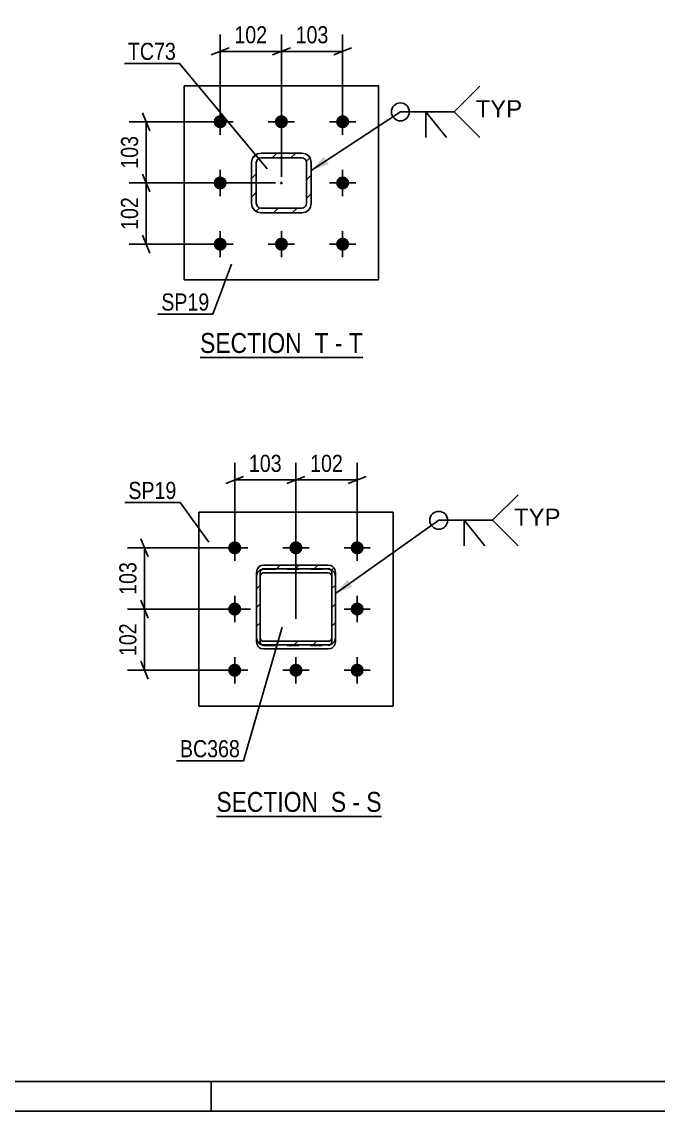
# Model space of a CAD drawing. Header units: millimetres. Extents: x -174 to 1015, y -641 to 200.
# Drawn here: x 353.7 to 460.2, y -640.9 to -458.4 of the extents above; entities that cross this region are included whole.
import ezdxf

# ---------------------------------------------------------------- set-up
doc = ezdxf.new("R2010")
doc.units = ezdxf.units.MM
doc.linetypes.add('DXK_LINE_DOT2', pattern=[3.9198, 1.9599, -1.9599])
doc.linetypes.add('DXK_LINE_DOT3', pattern=[5.9187, 2.979, -0.9799, 0.9799, -0.9799])
doc.styles.add('Arial', font='ARIAL.TTF', dxfattribs={"height": 0.2})
doc.styles.add('Arial Narrow', font='ARIALN.TTF', dxfattribs={"height": 0.2})

# ---------------------------------------------------------------- blocks, each defined once
blk = doc.blocks.new('Unknown-814735029-1163')
at = {"color": 5, "linetype": 'Continuous'}
for p, q in [((-168.61, -635.88), (1010.39, -635.88)), ((385.39, -640.88), (385.39, -635.88)), ((-173.61, -640.88), (1015.39, -640.88))]:
    blk.add_line(p, q, dxfattribs=at)
blk = doc.blocks.new('Unknown-814735029-28 - 29684')
at = {"color": 6, "linetype": 'Continuous'}
blk.add_line((386.29, -591.5), (413.94, -591.5), dxfattribs=at)
at = {"color": 0, "linetype": 'Continuous'}
for points in [[(404.4, -590.75), (404.4, -587.25), (386.29, -587.25), (386.29, -590.75)], [(408.01, -590.75), (408.01, -587.25), (405.45, -587.25), (405.45, -590.75)], [(410.33, -590.75), (410.33, -587.25), (409.06, -587.25), (409.06, -590.75)], [(413.94, -590.75), (413.94, -587.25), (411.38, -587.25), (411.38, -590.75)]]:
    blk.add_wipeout(points, dxfattribs=at)
at = {"color": 7, "linetype": 'Continuous', "style": 'Arial Narrow'}
for s, p in [('SECTION ', (386.29, -590.75)), ('S', (405.45, -590.75)), ('S', (411.38, -590.75)), ('-', (409.06, -590.75))]:
    blk.add_text(s, height=3.34, dxfattribs=at).set_placement(p)
blk = doc.blocks.new('Unknown-814735029-29 - 29904')
at = {"color": 6, "linetype": 'Continuous'}
blk.add_line((383.56, -514.64), (410.78, -514.64), dxfattribs=at)
at = {"color": 0, "linetype": 'Continuous'}
for points in [[(401.67, -513.89), (401.67, -510.39), (383.56, -510.39), (383.56, -513.89)], [(405.06, -513.89), (405.06, -510.39), (402.72, -510.39), (402.72, -513.89)], [(407.39, -513.89), (407.39, -510.39), (406.11, -510.39), (406.11, -513.89)], [(410.78, -513.89), (410.78, -510.39), (408.44, -510.39), (408.44, -513.89)]]:
    blk.add_wipeout(points, dxfattribs=at)
at = {"color": 7, "linetype": 'Continuous', "style": 'Arial Narrow'}
for s, p in [('SECTION ', (383.56, -513.89)), ('T', (402.72, -513.89)), ('T', (408.44, -513.89)), ('-', (406.11, -513.89))]:
    blk.add_text(s, height=3.34, dxfattribs=at).set_placement(p)
blk = doc.blocks.new('Bolt-814735029-29844 - 29684')
at = {"linetype": 'Continuous'}
for points in [[(389.35, -545.43, -1), (389.35, -547.63, -1)], [(399.6, -545.43, -1), (399.6, -547.63, -1)], [(409.85, -545.43, -1), (409.85, -547.63, -1)], [(389.35, -555.68, -1), (389.35, -557.88, -1)], [(409.85, -555.68, -1), (409.85, -557.88, -1)], [(389.35, -565.93, -1), (389.35, -568.13, -1)], [(399.6, -565.93, -1), (399.6, -568.13, -1)], [(409.85, -565.93, -1), (409.85, -568.13, -1)]]:
    blk.add_hatch(color=1, dxfattribs=at).paths.add_polyline_path(points)
at = {"color": 1, "linetype": 'Continuous'}
for p, q in [((389.35, -544.33), (389.35, -548.73)), ((399.6, -544.33), (399.6, -548.73)), ((409.85, -544.33), (409.85, -548.73)), ((387.15, -546.53), (391.55, -546.53)), ((397.4, -546.53), (401.8, -546.53)), ((407.65, -546.53), (412.05, -546.53)), ((389.35, -554.58), (389.35, -558.98)), ((409.85, -554.58), (409.85, -558.98)), ((387.15, -556.78), (391.55, -556.78)), ((407.65, -556.78), (412.05, -556.78)), ((389.35, -564.83), (389.35, -569.23)), ((399.6, -564.83), (399.6, -569.23)), ((409.85, -564.83), (409.85, -569.23)), ((387.15, -567.03), (391.55, -567.03)), ((397.4, -567.03), (401.8, -567.03)), ((407.65, -567.03), (412.05, -567.03))]:
    blk.add_line(p, q, dxfattribs=at)
blk = doc.blocks.new('Part-814735029-29732 - 29684')
at = {"linetype": 'Continuous'}
h = blk.add_hatch(dxfattribs=at)
h.set_pattern_fill('', scale=0.7, style=0, pattern_type=0)
h.set_pattern_definition([(45, (393.7429, -549.5058), (-1.57154, 1.57154), [])])
h.paths.add_polyline_path([(394.2, -549.41), (393.74, -549.51), (393.35, -549.77), (393.09, -550.16), (393, -550.63), (393, -561.57), (393.09, -562.04), (393.35, -562.43), (393.74, -562.7), (394.2, -562.79), (405, -562.79), (405.46, -562.7), (405.85, -562.43), (406.11, -562.04), (406.2, -561.57), (406.2, -550.63), (406.11, -550.16), (405.85, -549.77), (405.46, -549.51), (405, -549.41)])
h.paths.add_polyline_path([(405, -550.02), (405.23, -550.07), (405.43, -550.2), (405.56, -550.4), (405.6, -550.63), (405.6, -561.57), (405.56, -561.81), (405.43, -562), (405.23, -562.14), (405, -562.18), (394.2, -562.18), (393.97, -562.14), (393.78, -562), (393.65, -561.81), (393.6, -561.57), (393.6, -550.63), (393.65, -550.4), (393.78, -550.2), (393.97, -550.07), (394.2, -550.02)])
at = {"color": 2, "linetype": 'Continuous'}
for p, q in [((393.09, -550.16), (393, -550.63)), ((393, -561.57), (393, -550.63)), ((393.6, -550.63), (393.65, -550.4)), ((393.6, -561.57), (393.6, -550.63)), ((393.65, -550.4), (393.78, -550.2)), ((393.78, -550.88), (393.65, -551.08)), ((394.2, -549.41), (393.74, -549.51)), ((393.78, -550.2), (393.97, -550.07)), ((393.97, -550.75), (393.78, -550.88)), ((393.97, -550.07), (394.2, -550.02)), ((394.2, -550.7), (393.97, -550.75)), ((394.2, -549.41), (405, -549.41)), ((394.2, -550.02), (405, -550.02)), ((394.2, -550.7), (405, -550.7)), ((405.46, -549.51), (405, -549.41)), ((405, -550.02), (405.23, -550.07)), ((405.23, -550.75), (405, -550.7)), ((405.23, -550.07), (405.43, -550.2)), ((405.43, -550.88), (405.23, -550.75)), ((405.43, -550.2), (405.56, -550.4)), ((405.56, -551.08), (405.43, -550.88)), ((405.56, -550.4), (405.6, -550.63)), ((405.6, -561.57), (405.6, -550.63)), ((406.2, -550.63), (406.11, -550.16)), ((406.2, -561.57), (406.2, -550.63)), ((393.65, -551.08), (393.6, -551.31)), ((405.6, -551.31), (405.56, -551.08)), ((393, -562.25), (393, -561.57)), ((393, -561.57), (393.09, -562.04)), ((393.65, -561.81), (393.6, -561.57)), ((393.78, -562), (393.65, -561.81)), ((405.56, -561.81), (405.43, -562)), ((405.6, -561.57), (405.56, -561.81)), ((406.11, -562.04), (406.2, -561.57)), ((406.2, -562.25), (406.2, -561.57)), ((393.09, -562.72), (393, -562.25)), ((393.74, -562.7), (394.2, -562.79)), ((394.2, -563.47), (393.74, -563.38)), ((393.97, -562.14), (393.78, -562)), ((394.2, -562.18), (393.97, -562.14)), ((394.2, -562.18), (405, -562.18)), ((394.2, -562.79), (405, -562.79)), ((394.2, -563.47), (405, -563.47)), ((405.23, -562.14), (405, -562.18)), ((405, -562.79), (405.46, -562.7)), ((405.46, -563.38), (405, -563.47)), ((405.43, -562), (405.23, -562.14)), ((406.2, -562.25), (406.11, -562.72))]:
    blk.add_line(p, q, dxfattribs=at)
at = {"color": 7, "linetype": 'DXK_LINE_DOT2'}
for p, q in [((393, -561.57), (393, -550.63)), ((393, -551.31), (393.09, -550.84)), ((393.6, -562.25), (393.6, -550.63)), ((393.74, -550.19), (394.2, -550.09)), ((394.2, -550.09), (405, -550.09)), ((405, -550.09), (405.46, -550.19)), ((405.6, -562.25), (405.6, -550.63)), ((406.11, -550.84), (406.2, -551.31)), ((406.2, -561.57), (406.2, -550.63)), ((393.6, -562.25), (393.65, -562.49)), ((393.65, -562.49), (393.78, -562.68)), ((393.78, -562.68), (393.97, -562.82)), ((393.97, -562.82), (394.2, -562.86)), ((394.2, -562.86), (405, -562.86)), ((405, -562.86), (405.23, -562.82)), ((405.23, -562.82), (405.43, -562.68)), ((405.43, -562.68), (405.56, -562.49)), ((405.56, -562.49), (405.6, -562.25))]:
    blk.add_line(p, q, dxfattribs=at)
at = {"color": 7, "linetype": 'DXK_LINE_DOT3'}
blk.add_line((399.6, -558.4), (399.6, -556.1), dxfattribs=at)
at = {"color": 2, "linetype": 'Continuous'}
for centre, start, end in [((394.21, -550.62), 112.882, 157.8784), ((404.99, -550.62), 22.1216, 67.118), ((394.21, -561.58), 202.1216, 247.118), ((394.21, -562.26), 202.1216, 247.118), ((404.99, -561.58), 292.882, 337.8784), ((404.99, -562.26), 292.882, 337.8784)]:
    blk.add_arc(centre, 1.21, start, end, dxfattribs=at)
at = {"color": 7, "linetype": 'DXK_LINE_DOT2'}
for centre, start, end in [((394.21, -551.3), 112.882, 157.8784), ((404.99, -551.3), 22.1216, 67.118)]:
    blk.add_arc(centre, 1.21, start, end, dxfattribs=at)
blk = doc.blocks.new('Part-814735029-29733 - 29684')
at = {"color": 2, "linetype": 'Continuous'}
for p, q in [((415.85, -540.53), (383.35, -540.53)), ((383.35, -540.53), (383.35, -573.03)), ((415.85, -573.03), (415.85, -540.53)), ((383.35, -573.03), (415.85, -573.03))]:
    blk.add_line(p, q, dxfattribs=at)
blk = doc.blocks.new('Part-814735029-29943 - 29904')
at = {"color": 2, "linetype": 'Continuous'}
for p, q in [((413.42, -469.17), (380.92, -469.17)), ((380.92, -469.17), (380.92, -501.67)), ((413.42, -501.67), (413.42, -469.17)), ((380.92, -501.67), (413.42, -501.67))]:
    blk.add_line(p, q, dxfattribs=at)
blk = doc.blocks.new('Bolt-814735029-30056 - 29904')
at = {"linetype": 'Continuous'}
for points in [[(386.92, -474.07, -1), (386.92, -476.27, -1)], [(397.17, -474.07, -1), (397.17, -476.27, -1)], [(407.42, -474.07, -1), (407.42, -476.27, -1)], [(386.92, -484.32, -1), (386.92, -486.52, -1)], [(407.42, -484.32, -1), (407.42, -486.52, -1)], [(386.92, -494.57, -1), (386.92, -496.77, -1)], [(397.17, -494.57, -1), (397.17, -496.77, -1)], [(407.42, -494.57, -1), (407.42, -496.77, -1)]]:
    blk.add_hatch(color=1, dxfattribs=at).paths.add_polyline_path(points)
at = {"color": 1, "linetype": 'Continuous'}
for p, q in [((386.92, -477.37), (386.92, -472.97)), ((397.17, -477.37), (397.17, -472.97)), ((407.42, -477.37), (407.42, -472.97)), ((384.72, -475.17), (389.12, -475.17)), ((394.97, -475.17), (399.37, -475.17)), ((405.22, -475.17), (409.62, -475.17)), ((386.92, -487.62), (386.92, -483.22)), ((407.42, -487.62), (407.42, -483.22)), ((384.72, -485.42), (389.12, -485.42)), ((405.22, -485.42), (409.62, -485.42)), ((386.92, -497.87), (386.92, -493.47)), ((397.17, -497.87), (397.17, -493.47)), ((407.42, -497.87), (407.42, -493.47)), ((384.72, -495.67), (389.12, -495.67)), ((394.97, -495.67), (399.37, -495.67)), ((405.22, -495.67), (409.62, -495.67))]:
    blk.add_line(p, q, dxfattribs=at)
blk = doc.blocks.new('Part-814735029-29927 - 29904')
at = {"linetype": 'Continuous'}
h = blk.add_hatch(dxfattribs=at)
h.set_pattern_fill('', scale=0.7, style=0, pattern_type=0)
h.set_pattern_definition([(45, (393.1586, -480.5392), (-1.57154, 1.57154), [])])
h.paths.add_polyline_path([(393.77, -480.42), (393.16, -480.54), (392.64, -480.89), (392.29, -481.41), (392.17, -482.02), (392.17, -488.82), (392.29, -489.43), (392.64, -489.95), (393.16, -490.3), (393.77, -490.42), (400.57, -490.42), (401.18, -490.3), (401.7, -489.95), (402.05, -489.43), (402.17, -488.82), (402.17, -482.02), (402.05, -481.41), (401.7, -480.89), (401.18, -480.54), (400.57, -480.42)])
h.paths.add_polyline_path([(400.57, -481.22), (400.88, -481.28), (401.14, -481.45), (401.31, -481.71), (401.37, -482.02), (401.37, -488.82), (401.31, -489.12), (401.14, -489.38), (400.88, -489.56), (400.57, -489.62), (393.77, -489.62), (393.46, -489.56), (393.21, -489.38), (393.03, -489.12), (392.97, -488.82), (392.97, -482.02), (393.03, -481.71), (393.21, -481.45), (393.46, -481.28), (393.77, -481.22)])
blk.add_hatch(color=30, dxfattribs=at).paths.add_polyline_path([(397.17, -485.52, -1), (397.17, -485.32, -1)])
at = {"color": 7, "linetype": 'DXK_LINE_DOT2'}
for p, q in [((392.17, -482.02), (392.29, -481.41)), ((393.16, -480.54), (393.77, -480.42)), ((393.77, -481.22), (393.46, -481.28)), ((393.77, -480.42), (400.57, -480.42)), ((393.77, -481.22), (400.57, -481.22)), ((400.57, -480.42), (401.18, -480.54)), ((400.88, -481.28), (400.57, -481.22)), ((402.05, -481.41), (402.17, -482.02)), ((392.17, -488.82), (392.17, -482.02)), ((393.03, -481.71), (392.97, -482.02)), ((392.97, -488.82), (392.97, -482.02)), ((401.37, -482.02), (401.31, -481.71)), ((401.37, -488.82), (401.37, -482.02)), ((402.17, -488.82), (402.17, -482.02)), ((392.29, -489.43), (392.17, -488.82)), ((392.97, -488.82), (393.03, -489.12)), ((401.31, -489.12), (401.37, -488.82)), ((402.17, -488.82), (402.05, -489.43)), ((393.77, -490.42), (393.16, -490.3)), ((393.46, -489.56), (393.77, -489.62)), ((393.77, -489.62), (400.57, -489.62)), ((393.77, -490.42), (400.57, -490.42)), ((400.57, -489.62), (400.88, -489.56)), ((401.18, -490.3), (400.57, -490.42))]:
    blk.add_line(p, q, dxfattribs=at)
at = {"color": 2, "linetype": 'Continuous'}
for p, q in [((392.29, -481.41), (392.17, -482.02)), ((393.77, -480.42), (393.16, -480.54)), ((393.46, -481.28), (393.77, -481.22)), ((393.77, -480.42), (400.57, -480.42)), ((393.77, -481.22), (400.57, -481.22)), ((401.18, -480.54), (400.57, -480.42)), ((400.57, -481.22), (400.88, -481.28)), ((402.17, -482.02), (402.05, -481.41)), ((392.17, -488.82), (392.17, -482.02)), ((392.97, -482.02), (393.03, -481.71)), ((392.97, -488.82), (392.97, -482.02)), ((401.31, -481.71), (401.37, -482.02)), ((401.37, -488.82), (401.37, -482.02)), ((402.17, -488.82), (402.17, -482.02)), ((392.17, -488.82), (392.29, -489.43)), ((393.03, -489.12), (392.97, -488.82)), ((401.37, -488.82), (401.31, -489.12)), ((402.05, -489.43), (402.17, -488.82)), ((393.16, -490.3), (393.77, -490.42)), ((393.77, -489.62), (393.46, -489.56)), ((393.77, -489.62), (400.57, -489.62)), ((393.77, -490.42), (400.57, -490.42)), ((400.88, -489.56), (400.57, -489.62)), ((400.57, -490.42), (401.18, -490.3))]:
    blk.add_line(p, q, dxfattribs=at)
at = {"color": 7, "linetype": 'DXK_LINE_DOT3'}
blk.add_line((397.17, -485.42), (397.17, -485.42), dxfattribs=at)
at = {"color": 30, "linetype": 'DXK_LINE_DOT3'}
blk.add_line((397.17, -485.42), (397.17, -485.42), dxfattribs=at)
at = {"color": 30, "linetype": 'Continuous'}
blk.add_circle((397.17, -485.42), 0.1, dxfattribs=at)
at = {"color": 7, "linetype": 'DXK_LINE_DOT2'}
for centre, radius, start, end in [((393.77, -482.02), 1.6, 112.5, 157.5), ((393.77, -482.02), 0.8, 112.5, 157.5), ((400.57, -482.02), 0.8, 22.5, 67.5), ((400.57, -482.02), 1.6, 22.5, 67.5), ((393.77, -488.82), 1.6, 202.5, 247.5), ((393.77, -488.82), 0.8, 202.5, 247.5), ((400.57, -488.82), 0.8, 292.5, 337.5), ((400.57, -488.82), 1.6, 292.5, 337.5)]:
    blk.add_arc(centre, radius, start, end, dxfattribs=at)
at = {"color": 2, "linetype": 'Continuous'}
for centre, radius, start, end in [((393.77, -482.02), 1.6, 112.5, 157.5), ((393.77, -482.02), 0.8, 112.5, 157.5), ((400.57, -482.02), 0.8, 22.5, 67.5), ((400.57, -482.02), 1.6, 22.5, 67.5), ((393.77, -488.82), 1.6, 202.5, 247.5), ((393.77, -488.82), 0.8, 202.5, 247.5), ((400.57, -488.82), 0.8, 292.5, 337.5), ((400.57, -488.82), 1.6, 292.5, 337.5)]:
    blk.add_arc(centre, radius, start, end, dxfattribs=at)
blk = doc.blocks.new('StraightDimension-814735029-30551 - 29684')
at = {"color": 7, "linetype": 'Continuous'}
for p, q in [((373.65, -545.03), (374.85, -548.03)), ((388.35, -546.53), (371.4, -546.53)), ((374.25, -556.78), (374.25, -546.53)), ((374.85, -558.28), (373.65, -555.28)), ((392, -556.78), (371.4, -556.78))]:
    blk.add_line(p, q, dxfattribs=at)
at = {"color": 0}
blk.add_wipeout([(373.5, -548.31), (369.3, -548.31), (369.3, -555), (373.5, -555)], dxfattribs=at)
at = {"color": 3, "style": 'Arial Narrow'}
blk.add_text('103', height=2.863, rotation=90.0002, dxfattribs=at).set_placement((372.9, -554.4))
blk = doc.blocks.new('StraightDimension-814735029-30552 - 29684')
at = {"color": 7, "linetype": 'Continuous'}
for p, q in [((373.65, -555.28), (374.85, -558.28)), ((392, -556.78), (371.4, -556.78)), ((374.25, -567.03), (374.25, -556.78)), ((374.85, -568.53), (373.65, -565.53)), ((388.35, -567.03), (371.4, -567.03))]:
    blk.add_line(p, q, dxfattribs=at)
at = {"color": 0}
blk.add_wipeout([(373.5, -558.56), (369.3, -558.56), (369.3, -565.25), (373.5, -565.25)], dxfattribs=at)
at = {"color": 3, "style": 'Arial Narrow'}
blk.add_text('102', height=2.863, rotation=90.0002, dxfattribs=at).set_placement((372.9, -564.65))
blk = doc.blocks.new('StraightDimension-814735029-30585 - 29684')
at = {"color": 7, "linetype": 'Continuous'}
for p, q in [((399.6, -556.04), (399.6, -532.31)), ((409.85, -545.53), (409.85, -532.31)), ((398.1, -535.76), (401.1, -534.56)), ((411.35, -534.56), (408.35, -535.76)), ((399.6, -535.16), (409.85, -535.16))]:
    blk.add_line(p, q, dxfattribs=at)
at = {"color": 0}
blk.add_wipeout([(408.07, -534.41), (408.07, -530.21), (401.38, -530.21), (401.38, -534.41)], dxfattribs=at)
at = {"color": 3, "style": 'Arial Narrow'}
blk.add_text('102', height=2.863, dxfattribs=at).set_placement((401.98, -533.81))
blk = doc.blocks.new('StraightDimension-814735029-30586 - 29684')
at = {"color": 7, "linetype": 'Continuous'}
for p, q in [((389.35, -545.53), (389.35, -532.31)), ((399.6, -556.04), (399.6, -532.31)), ((387.85, -535.76), (390.85, -534.56)), ((401.1, -534.56), (398.1, -535.76)), ((389.35, -535.16), (399.6, -535.16))]:
    blk.add_line(p, q, dxfattribs=at)
at = {"color": 0}
blk.add_wipeout([(397.82, -534.41), (397.82, -530.21), (391.13, -530.21), (391.13, -534.41)], dxfattribs=at)
at = {"color": 3, "style": 'Arial Narrow'}
blk.add_text('103', height=2.863, dxfattribs=at).set_placement((391.73, -533.81))
blk = doc.blocks.new('StraightDimension-814735029-30218 - 29904')
at = {"color": 7, "linetype": 'Continuous'}
for p, q in [((397.17, -484.42), (397.17, -460.53)), ((407.42, -474.17), (407.42, -460.53)), ((395.67, -463.98), (398.67, -462.78)), ((397.17, -463.38), (407.42, -463.38)), ((408.92, -462.78), (405.92, -463.98))]:
    blk.add_line(p, q, dxfattribs=at)
at = {"color": 0}
blk.add_wipeout([(405.64, -462.63), (405.64, -458.43), (398.95, -458.43), (398.95, -462.63)], dxfattribs=at)
at = {"color": 3, "style": 'Arial Narrow'}
blk.add_text('103', height=2.863, dxfattribs=at).set_placement((399.55, -462.03))
blk = doc.blocks.new('StraightDimension-814735029-30199 - 29904')
at = {"color": 7, "linetype": 'Continuous'}
for p, q in [((373.93, -473.67), (375.13, -476.67)), ((385.92, -475.17), (371.68, -475.17)), ((374.53, -485.42), (374.53, -475.17)), ((375.13, -486.92), (373.93, -483.92)), ((396.17, -485.42), (371.68, -485.42))]:
    blk.add_line(p, q, dxfattribs=at)
at = {"color": 0}
blk.add_wipeout([(373.78, -476.95), (369.58, -476.95), (369.58, -483.63), (373.78, -483.63)], dxfattribs=at)
at = {"color": 3, "style": 'Arial Narrow'}
blk.add_text('103', height=2.863, rotation=90.0002, dxfattribs=at).set_placement((373.18, -483.03))
blk = doc.blocks.new('StraightDimension-814735029-30200 - 29904')
at = {"color": 7, "linetype": 'Continuous'}
for p, q in [((373.93, -483.92), (375.13, -486.92)), ((396.17, -485.42), (371.68, -485.42)), ((374.53, -495.67), (374.53, -485.42)), ((375.13, -497.17), (373.93, -494.17)), ((385.92, -495.67), (371.68, -495.67))]:
    blk.add_line(p, q, dxfattribs=at)
at = {"color": 0}
blk.add_wipeout([(373.78, -487.2), (369.58, -487.2), (369.58, -493.88), (373.78, -493.88)], dxfattribs=at)
at = {"color": 3, "style": 'Arial Narrow'}
blk.add_text('102', height=2.863, rotation=90.0002, dxfattribs=at).set_placement((373.18, -493.28))
blk = doc.blocks.new('StraightDimension-814735029-30219 - 29904')
at = {"color": 7, "linetype": 'Continuous'}
for p, q in [((386.92, -474.17), (386.92, -460.53)), ((397.17, -484.42), (397.17, -460.53)), ((385.42, -463.98), (388.42, -462.78)), ((386.92, -463.38), (397.17, -463.38)), ((398.67, -462.78), (395.67, -463.98))]:
    blk.add_line(p, q, dxfattribs=at)
at = {"color": 0}
blk.add_wipeout([(395.39, -462.63), (395.39, -458.43), (388.7, -458.43), (388.7, -462.63)], dxfattribs=at)
at = {"color": 3, "style": 'Arial Narrow'}
blk.add_text('102', height=2.863, dxfattribs=at).set_placement((389.3, -462.03))
blk = doc.blocks.new('Mark-814735029-30570 - 29684')
at = {"color": 0}
blk.add_wipeout([(379.6, -538.35), (379.6, -535.35), (371.56, -535.35), (371.56, -538.35)], dxfattribs=at)
blk.add_wipeout([(379.6, -538.35), (379.6, -535.35), (371.56, -535.35), (371.56, -538.35)], dxfattribs=at)
at = {"color": 30, "linetype": 'Continuous'}
for p in [(370.96, -538.95), (385.02, -545.59)]:
    blk.add_line(p, (380.2, -538.95), dxfattribs=at)
at = {"color": 3, "style": 'Arial Narrow'}
blk.add_text('SP19', height=2.863, dxfattribs=at).set_placement((371.56, -538.35))
blk = doc.blocks.new('Mark-814735029-30567 - 29684')
at = {"color": 0}
blk.add_wipeout([(390.24, -581.6), (390.24, -578.6), (380.19, -578.6), (380.19, -581.6)], dxfattribs=at)
blk.add_wipeout([(390.24, -581.6), (390.24, -578.6), (380.19, -578.6), (380.19, -581.6)], dxfattribs=at)
at = {"color": 30, "linetype": 'Continuous'}
for p in [(397.29, -559.79), (379.59, -582.2)]:
    blk.add_line(p, (390.84, -582.2), dxfattribs=at)
at = {"color": 3, "style": 'Arial Narrow'}
blk.add_text('BC368', height=2.863, dxfattribs=at).set_placement((380.19, -581.6))
blk = doc.blocks.new('WeldMark-814735029-30603 - 29684')
at = {"linetype": 'Continuous'}
blk.add_hatch(color=30, dxfattribs=at).paths.add_polyline_path([(409.08, -553.06), (406.2, -554.18), (408.22, -551.84)])
at = {"color": 30, "linetype": 'Continuous'}
for p, q in [((406.2, -554.18), (423.5, -541.92)), ((423.5, -541.92), (432.5, -541.92))]:
    blk.add_line(p, q, dxfattribs=at)
at = {"color": 3, "linetype": 'Continuous'}
for q in [(431.21, -546.21), (427.78, -546.21)]:
    blk.add_line((427.78, -541.92), q, dxfattribs=at)
for start, end in [(90, 270), (270, 90)]:
    blk.add_arc((423.5, -541.92), 1.5, start, end, dxfattribs=at)
at = {"color": 0, "linetype": 'Continuous'}
blk.add_wipeout([(443.87, -542.82), (443.87, -539.82), (436.1, -539.82), (436.1, -542.82)], dxfattribs=at)
blk.add_wipeout([(443.87, -542.82), (443.87, -539.82), (436.1, -539.82), (436.1, -542.82)], dxfattribs=at)
at = {"color": 3, "linetype": 'Continuous'}
for q in [(436.78, -537.64), (436.78, -546.21)]:
    blk.add_line((432.5, -541.92), q, dxfattribs=at)
at = {"color": 3, "linetype": 'Continuous', "style": 'Arial'}
blk.add_text('TYP', height=2.865, dxfattribs=at).set_placement((436.1, -542.82))
blk = doc.blocks.new('Mark-814735029-30236 - 29904')
at = {"color": 0}
blk.add_wipeout([(379.51, -464.81), (379.51, -461.81), (371.48, -461.81), (371.48, -464.81)], dxfattribs=at)
blk.add_wipeout([(379.51, -464.81), (379.51, -461.81), (371.48, -461.81), (371.48, -464.81)], dxfattribs=at)
at = {"color": 30, "linetype": 'Continuous'}
for p in [(370.88, -465.41), (394.81, -483.06)]:
    blk.add_line(p, (380.11, -465.41), dxfattribs=at)
at = {"color": 3, "style": 'Arial Narrow'}
blk.add_text('TC73', height=2.863, dxfattribs=at).set_placement((371.48, -464.81))
blk = doc.blocks.new('Mark-814735029-30239 - 29904')
at = {"color": 0}
blk.add_wipeout([(385.11, -506.79), (385.11, -503.79), (377.07, -503.79), (377.07, -506.79)], dxfattribs=at)
blk.add_wipeout([(385.11, -506.79), (385.11, -503.79), (377.07, -503.79), (377.07, -506.79)], dxfattribs=at)
at = {"color": 30, "linetype": 'Continuous'}
for p in [(388.8, -499.04), (376.47, -507.39)]:
    blk.add_line(p, (385.71, -507.39), dxfattribs=at)
at = {"color": 3, "style": 'Arial Narrow'}
blk.add_text('SP19', height=2.863, dxfattribs=at).set_placement((377.07, -506.79))
blk = doc.blocks.new('WeldMark-814735029-30255 - 29904')
at = {"linetype": 'Continuous'}
blk.add_hatch(color=30, dxfattribs=at).paths.add_polyline_path([(405.09, -482.29), (402.17, -483.31), (404.27, -481.03)])
at = {"color": 30, "linetype": 'Continuous'}
for p, q in [((402.17, -483.31), (417.08, -473.52)), ((417.08, -473.52), (426.08, -473.52))]:
    blk.add_line(p, q, dxfattribs=at)
at = {"color": 3, "linetype": 'Continuous'}
for q in [(424.8, -477.8), (421.37, -477.8)]:
    blk.add_line((421.37, -473.52), q, dxfattribs=at)
for start, end in [(90, 270), (270, 90)]:
    blk.add_arc((417.08, -473.52), 1.5, start, end, dxfattribs=at)
at = {"color": 0, "linetype": 'Continuous'}
blk.add_wipeout([(437.46, -474.42), (437.46, -471.42), (429.68, -471.42), (429.68, -474.42)], dxfattribs=at)
blk.add_wipeout([(437.46, -474.42), (437.46, -471.42), (429.68, -471.42), (429.68, -474.42)], dxfattribs=at)
at = {"color": 3, "linetype": 'Continuous'}
for q in [(430.37, -469.23), (430.37, -477.8)]:
    blk.add_line((426.08, -473.52), q, dxfattribs=at)
at = {"color": 3, "linetype": 'Continuous', "style": 'Arial'}
blk.add_text('TYP', height=2.865, dxfattribs=at).set_placement((429.68, -474.42))

msp = doc.modelspace()

# ---------------------------------------------------------------- block references
for name in ['Unknown-814735029-1163', 'Part-814735029-29943 - 29904', 'Bolt-814735029-30056 - 29904', 'Part-814735029-29927 - 29904', 'Part-814735029-29733 - 29684', 'Bolt-814735029-29844 - 29684', 'Part-814735029-29732 - 29684']:
    msp.add_blockref(name, (0, 0))

# ---------------------------------------------------------------- next in the draw order: block references
for name in ['StraightDimension-814735029-30218 - 29904', 'Mark-814735029-30239 - 29904', 'Unknown-814735029-29 - 29904', 'StraightDimension-814735029-30585 - 29684', 'StraightDimension-814735029-30551 - 29684', 'Unknown-814735029-28 - 29684']:
    msp.add_blockref(name, (0, 0))

# ---------------------------------------------------------------- next in the draw order: block references
for name in ['WeldMark-814735029-30255 - 29904', 'StraightDimension-814735029-30199 - 29904', 'Mark-814735029-30570 - 29684', 'WeldMark-814735029-30603 - 29684', 'StraightDimension-814735029-30552 - 29684']:
    msp.add_blockref(name, (0, 0))

# ---------------------------------------------------------------- next in the draw order: block references
for name in ['StraightDimension-814735029-30200 - 29904', 'StraightDimension-814735029-30586 - 29684', 'Mark-814735029-30567 - 29684']:
    msp.add_blockref(name, (0, 0))

# ---------------------------------------------------------------- next in the draw order: block references
msp.add_blockref('StraightDimension-814735029-30219 - 29904', (0, 0))

# ---------------------------------------------------------------- next in the draw order: block references
msp.add_blockref('Mark-814735029-30236 - 29904', (0, 0))

doc.saveas('drawing.dxf')
